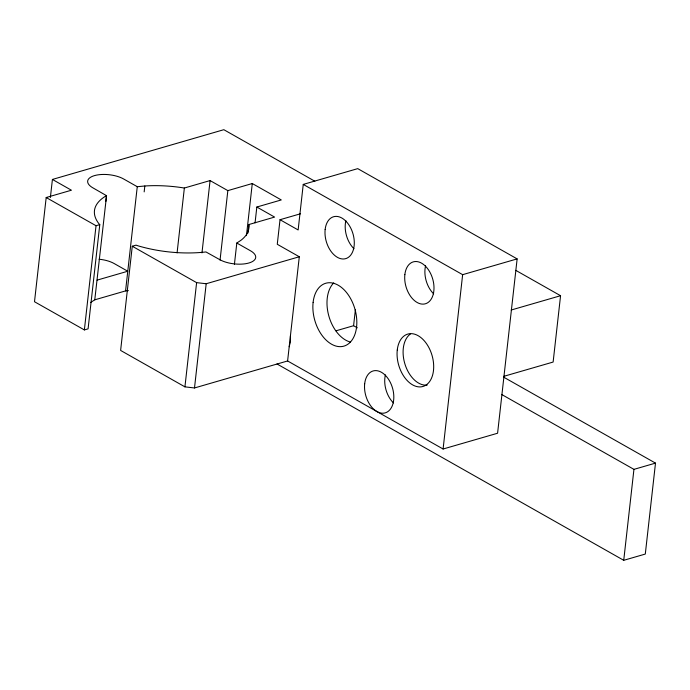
<?xml version="1.0" encoding="UTF-8"?>
<svg xmlns="http://www.w3.org/2000/svg" width="690" height="690" viewBox="0 0 690 690"><rect width="100%" height="100%" fill="white"/><g stroke="black" fill="none" stroke-linecap="round" stroke-linejoin="round"><path stroke-width="1.03" d="M50.379 197.521L52.414 179.443L71.424 190.216L46.187 197.521L34.5 301.737L84.37 329.923L88.087 328.854L99.783 224.638L98.851 223.629A77.711 32.723 6.4 0 1 106.467 195.641L92.917 187.861A20.726 8.729 6.4 0 1 94.478 175.614A20.726 8.729 6.4 0 1 123.596 178.96L137.267 186.705L144.831 185.989A77.711 32.723 6.4 0 1 184.359 188.025L210.079 180.573L227.838 190.621L252.281 183.531L281.279 199.945L256.835 207.026L255.059 222.87M84.37 329.923L96.031 225.725L46.187 197.521M105.803 201.54L106.458 195.641M90.675 302.574A77.711 32.723 6.4 0 1 94.772 299.857L106.562 195.581M94.875 299.796L125.563 290.904L137.267 186.705M234.419 264.305L236.808 243.027L250.453 250.755A20.726 8.729 6.4 0 1 248.892 262.994A20.726 8.729 6.4 0 1 219.774 259.647L205.956 251.945A77.711 32.723 6.4 0 1 138.078 245.83L136.025 245.148L132.273 246.235L120.621 350.434L184.929 386.857L194.502 387.961L287.601 360.965L443.092 449.009L497.585 433.234L517.138 258.897L357.739 168.636L303.246 184.411L298.14 229.96L280.019 219.705L277.268 244.286L299.296 256.758L287.601 360.965M144.167 191.889L144.831 185.989M177.08 252.894L184.359 188.025M184.929 386.857L196.616 282.641L132.273 246.235M201.972 252.885L210.079 180.573M194.502 387.961L206.189 283.745L299.296 256.758M220.05 260.113L227.838 190.621M246.451 235.635L252.281 183.531M247.917 233.048L248.874 224.535L274.594 217.083L256.835 207.026M357.325 327.828L353.591 325.714L355.385 309.724M443.092 449.009L462.645 274.672L303.246 184.411M515.775 270.351L560.565 295.717L553.13 362.052L503.717 376.352M503.571 377.102L655.5 463.119L645.297 554.061L623.734 560.306L633.938 469.364L501.708 394.499M289.196 346.742L290.412 341.645L290.421 335.866M236.808 243.027L240.879 240.344A77.711 32.723 6.4 0 0 248.874 224.535M52.414 179.443L223.836 129.694L314.838 181.22M96.031 225.725L99.783 224.638M280.019 219.705L300.555 213.762M97.083 280.131L127.762 271.239L114.117 263.511A20.726 8.729 6.4 0 0 99.032 259.216M462.645 274.672L517.138 258.897M335.987 330.812L353.591 325.714M511.161 310.026L560.565 295.717M633.938 469.364L655.5 463.119M196.616 282.641L206.189 283.745M276.983 363.958L623.734 560.306M350.442 342.068A32.723 20.838 73.9 0 1 328.854 316.072A32.723 20.838 73.9 0 1 333.736 282.883M393.49 402.934A21.813 13.895 73.9 0 1 385.399 374.877M125.563 290.904A77.711 32.723 6.4 0 1 128.357 290.594M427.188 385.089A27.264 17.362 73.9 0 1 405.134 364.691A27.264 17.362 73.9 0 1 410.55 333.9M353.961 248.711A21.813 13.895 73.9 0 1 345.88 220.662M433.656 293.845A21.813 13.895 73.9 0 1 425.575 265.788M313.113 302.384A32.723 20.838 73.9 0 0 342.861 346.389A32.723 20.838 73.9 0 0 348.588 295.303A32.723 20.838 73.9 0 0 313.113 302.384M364.682 383.7A21.813 13.895 73.9 0 0 384.511 413.043A21.813 13.895 73.9 0 0 388.332 378.983A21.813 13.895 73.9 0 0 364.682 383.7M397.259 350.028A27.264 17.362 73.9 0 0 422.047 386.702A27.264 17.362 73.9 0 0 426.825 344.129A27.264 17.362 73.9 0 0 397.259 350.028M325.154 229.485A21.813 13.895 73.9 0 0 344.983 258.819A21.813 13.895 73.9 0 0 348.804 224.759A21.813 13.895 73.9 0 0 325.154 229.485M404.858 274.62A21.813 13.895 73.9 0 0 424.686 303.954A21.813 13.895 73.9 0 0 428.507 269.894A21.813 13.895 73.9 0 0 404.858 274.62"/></g></svg>
